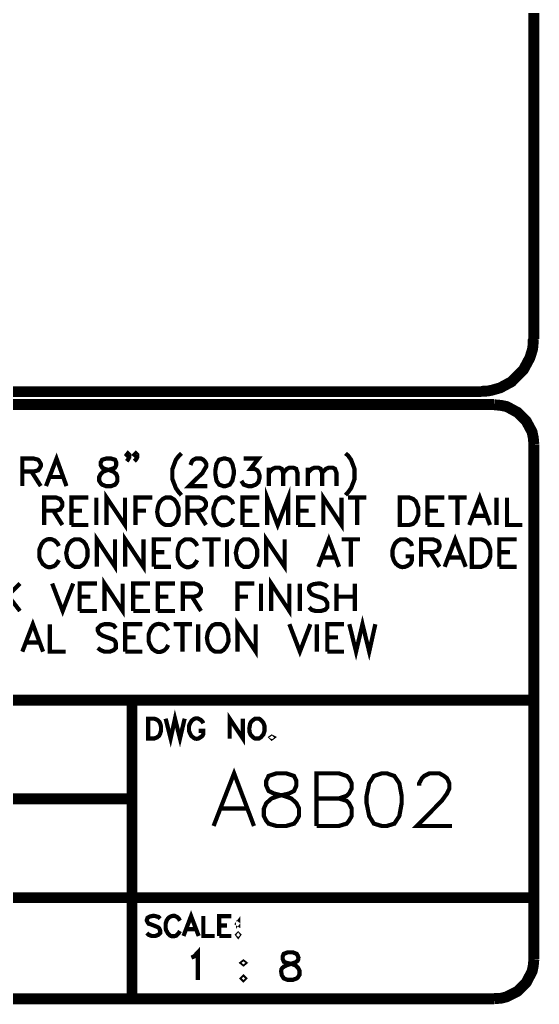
# Model space of a CAD drawing. Header units: millimetres. Extents: x 14 to 202, y 15 to 268.
# Drawn here: x 170.3 to 201.6, y 15.3 to 74.7 of the extents above; entities that cross this region are included whole.
import ezdxf

# ---------------------------------------------------------------- set-up
doc = ezdxf.new("R2010")
doc.units = ezdxf.units.MM
doc.layers.add('P', color=7, linetype='Continuous')

msp = doc.modelspace()

# ---------------------------------------------------------------- linework, layer by layer
at = {"layer": 'P'}
for points, const_width in [([(201.295, 264.548), (201.295, 55.421)], 0.656), ([(198.12, 52.264), (198.508, 52.282), (198.773, 52.335), (199.267, 52.476), (199.954, 52.846), (200.678, 53.587), (201.048, 54.275), (201.207, 54.769), (201.242, 55.016), (201.26, 55.421)], 0.656), ([(198.12, 52.246), (17.004, 52.246)], 0.656), ([(155.187, 51.47), (198.914, 51.47)], 0.656), ([(201.295, 49.071), (201.26, 49.459), (201.189, 49.812), (200.836, 50.465), (200.307, 50.994), (199.655, 51.347), (199.302, 51.417), (198.914, 51.453)], 0.656), ([(201.295, 49.071), (201.295, 18.027)], 0.656), ([(176.9, 48.436), (176.812, 48.366), (176.742, 48.436), (176.812, 48.525), (176.9, 48.436), (176.9, 48.295), (176.812, 48.137), (176.742, 48.048)], 0.254), ([(177.377, 48.436), (177.288, 48.366), (177.2, 48.436), (177.288, 48.525), (177.377, 48.436), (177.377, 48.295), (177.288, 48.137), (177.2, 48.048)], 0.254), ([(170.445, 46.549), (170.445, 48.207), (171.15, 48.207), (171.397, 48.137), (171.468, 48.048), (171.556, 47.89), (171.556, 47.748), (171.468, 47.59), (171.397, 47.502), (171.15, 47.431), (170.445, 47.431)], 0.254), ([(171.873, 46.549), (172.508, 48.207), (173.108, 46.549)], 0.254), ([(175.489, 48.207), (175.26, 48.137), (175.172, 47.978), (175.172, 47.819), (175.26, 47.66), (175.401, 47.59), (175.719, 47.502), (175.948, 47.413), (176.107, 47.272), (176.177, 47.096), (176.177, 46.867), (176.107, 46.725), (176.036, 46.637), (175.807, 46.549), (175.489, 46.549), (175.26, 46.637), (175.172, 46.725), (175.084, 46.867), (175.084, 47.096), (175.172, 47.272), (175.313, 47.413), (175.542, 47.502), (175.86, 47.59), (176.036, 47.66), (176.107, 47.819), (176.107, 47.978), (176.036, 48.137), (175.807, 48.207), (175.489, 48.207), (175.489, 48.207)], 0.254), ([(180.04, 48.525), (179.881, 48.366), (179.705, 48.137), (179.493, 47.572), (179.493, 46.972), (179.705, 46.426), (179.881, 46.179), (180.04, 46.002)], 0.254), ([(180.587, 47.819), (180.675, 48.048), (180.763, 48.137), (180.904, 48.207), (181.222, 48.207), (181.363, 48.137), (181.451, 48.048), (181.539, 47.89), (181.539, 47.731), (181.451, 47.59), (181.31, 47.343), (180.499, 46.549), (181.61, 46.549)], 0.254), ([(182.563, 48.207), (182.316, 48.137), (182.157, 47.89), (182.086, 47.502), (182.086, 47.272), (182.157, 46.867), (182.316, 46.637), (182.563, 46.549), (182.704, 46.549), (182.951, 46.637), (183.109, 46.867), (183.198, 47.272), (183.198, 47.502), (183.109, 47.89), (182.951, 48.137), (182.704, 48.207), (182.563, 48.207), (182.563, 48.207)], 0.254), ([(183.797, 48.207), (184.679, 48.207), (184.203, 47.59), (184.432, 47.59), (184.609, 47.502), (184.679, 47.413), (184.75, 47.184), (184.75, 47.043), (184.679, 46.778), (184.52, 46.637), (184.291, 46.549), (184.062, 46.549), (183.797, 46.637), (183.744, 46.725), (183.656, 46.867)], 0.254), ([(189.936, 48.525), (190.094, 48.383), (190.271, 48.137), (190.482, 47.572), (190.482, 46.972), (190.271, 46.426), (190.094, 46.179), (189.936, 46.002)], 0.254), ([(170.991, 47.431), (171.556, 46.549)], 0.254), ([(185.314, 47.66), (185.314, 46.549)], 0.254), ([(185.314, 47.343), (185.543, 47.59), (185.702, 47.66), (185.949, 47.66), (186.09, 47.59), (186.178, 47.343), (186.178, 46.549)], 0.254), ([(186.178, 47.343), (186.408, 47.59), (186.549, 47.66), (186.796, 47.66), (186.955, 47.59), (187.043, 47.343), (187.043, 46.549)], 0.254), ([(187.66, 47.66), (187.66, 46.549)], 0.254), ([(187.66, 47.343), (187.889, 47.59), (188.066, 47.66), (188.295, 47.66), (188.436, 47.59), (188.524, 47.343), (188.524, 46.549)], 0.254), ([(188.524, 47.343), (188.754, 47.59), (188.93, 47.66), (189.159, 47.66), (189.301, 47.59), (189.389, 47.343), (189.389, 46.549)], 0.254), ([(172.103, 47.096), (172.879, 47.096)], 0.254), ([(185.208, 44.203), (185.208, 45.861), (185.843, 44.203), (186.478, 45.861), (186.478, 44.203)], 0.254), ([(171.768, 44.203), (171.768, 45.861), (172.473, 45.861), (172.72, 45.773), (172.773, 45.685), (172.861, 45.544), (172.861, 45.367), (172.773, 45.226), (172.72, 45.138), (172.473, 45.067), (171.768, 45.067)], 0.254), ([(173.408, 44.203), (173.408, 45.861), (174.431, 45.861)], 0.254), ([(174.907, 45.861), (174.907, 44.203)], 0.254), ([(175.525, 44.203), (175.525, 45.861), (176.636, 44.203), (176.636, 45.861)], 0.254), ([(177.271, 44.203), (177.271, 45.861), (178.276, 45.861)], 0.254), ([(179.088, 45.861), (178.911, 45.773), (178.77, 45.632), (178.7, 45.526), (178.629, 45.332), (178.576, 44.997), (178.629, 44.679), (178.717, 44.503), (178.841, 44.344), (178.999, 44.238), (179.088, 44.203), (179.388, 44.203), (179.546, 44.274), (179.634, 44.344), (179.758, 44.521), (179.864, 44.803), (179.864, 45.226), (179.758, 45.526), (179.634, 45.702), (179.546, 45.773), (179.388, 45.861), (179.088, 45.861), (179.088, 45.861)], 0.254), ([(180.411, 44.203), (180.411, 45.861), (181.116, 45.861), (181.345, 45.773), (181.434, 45.685), (181.522, 45.544), (181.522, 45.367), (181.434, 45.226), (181.345, 45.138), (181.116, 45.067), (180.411, 45.067)], 0.254), ([(183.162, 45.455), (183.092, 45.632), (182.933, 45.773), (182.774, 45.861), (182.457, 45.861), (182.298, 45.773), (182.139, 45.632), (182.069, 45.455), (181.98, 45.226), (181.98, 44.82), (182.033, 44.644), (182.157, 44.415), (182.245, 44.309), (182.368, 44.238), (182.492, 44.185), (182.739, 44.203), (182.933, 44.274), (183.092, 44.432), (183.162, 44.591)], 0.254), ([(183.727, 44.203), (183.727, 45.861), (184.732, 45.861)], 0.254), ([(187.078, 44.203), (187.078, 45.861), (188.119, 45.861)], 0.254), ([(188.595, 44.203), (188.595, 45.861), (189.689, 44.203), (189.689, 45.861)], 0.254), ([(190.094, 45.861), (191.188, 45.861)], 0.254), ([(190.641, 45.861), (190.641, 44.203)], 0.254), ([(193.216, 44.203), (193.216, 45.861), (193.781, 45.861), (194.01, 45.773), (194.169, 45.632), (194.239, 45.455), (194.328, 45.226), (194.328, 44.82), (194.239, 44.591), (194.169, 44.432), (194.01, 44.274), (193.781, 44.203), (193.216, 44.203), (193.216, 44.203)], 0.254), ([(194.874, 44.203), (194.874, 45.861), (195.898, 45.861)], 0.254), ([(196.144, 45.861), (197.238, 45.861)], 0.254), ([(196.691, 45.861), (196.691, 44.203)], 0.254), ([(197.397, 44.203), (198.032, 45.861), (198.649, 44.203)], 0.254), ([(199.037, 45.861), (199.037, 44.203)], 0.254), ([(199.672, 45.861), (199.672, 44.203), (200.607, 44.203)], 0.254), ([(172.314, 45.067), (172.861, 44.203)], 0.254), ([(173.408, 45.067), (174.043, 45.067)], 0.254), ([(177.271, 45.067), (177.906, 45.067)], 0.254), ([(180.975, 45.067), (181.522, 44.203)], 0.254), ([(183.727, 45.067), (184.326, 45.067)], 0.254), ([(187.078, 45.067), (187.713, 45.067)], 0.254), ([(194.874, 45.067), (195.509, 45.067)], 0.254), ([(197.626, 44.75), (198.402, 44.75)], 0.254), ([(173.408, 44.203), (174.431, 44.203)], 0.254), ([(183.727, 44.203), (184.732, 44.203)], 0.254), ([(187.078, 44.203), (188.119, 44.203)], 0.254), ([(194.874, 44.203), (195.898, 44.203)], 0.254), ([(172.649, 42.933), (172.561, 43.109), (172.42, 43.251), (172.35, 43.286), (172.226, 43.339), (172.085, 43.356), (171.962, 43.339), (171.838, 43.286), (171.732, 43.215), (171.609, 43.057), (171.556, 42.933), (171.468, 42.704), (171.468, 42.316), (171.503, 42.157), (171.679, 41.857), (171.856, 41.716), (171.997, 41.663), (172.156, 41.663), (172.332, 41.716), (172.42, 41.769), (172.561, 41.928), (172.649, 42.086)], 0.254), ([(173.602, 43.339), (173.426, 43.251), (173.284, 43.109), (173.179, 42.933), (173.09, 42.51), (173.143, 42.21), (173.214, 42.016), (173.337, 41.857), (173.496, 41.734), (173.602, 41.681), (173.902, 41.681), (174.061, 41.769), (174.149, 41.839), (174.272, 42.016), (174.378, 42.298), (174.378, 42.721), (174.272, 43.021), (174.149, 43.18), (174.061, 43.251), (173.902, 43.339), (173.602, 43.339), (173.602, 43.339)], 0.254), ([(174.943, 41.681), (174.943, 43.339), (176.036, 41.681), (176.036, 43.339)], 0.254), ([(176.653, 41.681), (176.653, 43.339), (177.747, 41.681), (177.747, 43.339)], 0.254), ([(178.382, 41.681), (178.382, 43.339), (179.405, 43.339)], 0.254), ([(180.993, 42.933), (180.904, 43.109), (180.763, 43.251), (180.587, 43.339), (180.269, 43.339), (180.128, 43.251), (179.952, 43.109), (179.881, 42.933), (179.811, 42.704), (179.811, 42.316), (179.846, 42.139), (179.97, 41.91), (180.075, 41.804), (180.199, 41.716), (180.34, 41.663), (180.499, 41.663), (180.675, 41.716), (180.763, 41.769), (180.904, 41.928), (180.993, 42.086)], 0.254), ([(181.31, 43.339), (182.404, 43.339)], 0.254), ([(181.857, 43.339), (181.857, 41.681)], 0.254), ([(182.792, 43.339), (182.792, 41.681)], 0.254), ([(183.797, 43.339), (183.656, 43.251), (183.515, 43.109), (183.409, 42.933), (183.321, 42.527), (183.392, 42.122), (183.55, 41.857), (183.709, 41.734), (183.797, 41.681), (184.115, 41.681), (184.291, 41.769), (184.362, 41.839), (184.485, 42.016), (184.609, 42.298), (184.609, 42.721), (184.485, 43.021), (184.362, 43.18), (184.291, 43.251), (184.115, 43.339), (183.797, 43.339), (183.797, 43.339)], 0.254), ([(185.155, 41.681), (185.155, 43.339), (186.267, 41.681), (186.267, 43.339)], 0.254), ([(188.295, 41.681), (188.93, 43.339), (189.548, 41.681)], 0.254), ([(189.706, 43.339), (190.818, 43.339)], 0.254), ([(190.253, 43.339), (190.253, 41.681)], 0.254), ([(193.94, 42.933), (193.887, 43.109), (193.71, 43.251), (193.569, 43.339), (193.252, 43.339), (193.093, 43.251), (192.934, 43.109), (192.846, 42.933), (192.775, 42.704), (192.775, 42.316), (192.846, 42.086), (192.881, 42.016), (192.969, 41.875), (193.093, 41.769), (193.216, 41.698), (193.358, 41.663), (193.516, 41.681), (193.657, 41.734), (193.816, 41.839), (193.887, 41.928), (193.94, 42.086), (193.94, 42.316), (193.569, 42.316)], 0.254), ([(194.486, 41.681), (194.486, 43.339), (195.21, 43.339), (195.439, 43.251), (195.527, 43.198), (195.598, 43.021), (195.598, 42.88), (195.527, 42.704), (195.439, 42.633), (195.21, 42.563), (194.486, 42.563)], 0.254), ([(195.915, 41.681), (196.55, 43.339), (197.185, 41.681)], 0.254), ([(197.556, 41.681), (197.556, 43.339), (198.12, 43.339), (198.349, 43.251), (198.508, 43.109), (198.596, 42.933), (198.667, 42.704), (198.667, 42.316), (198.596, 42.086), (198.508, 41.928), (198.349, 41.769), (198.12, 41.681), (197.556, 41.681), (197.556, 41.681)], 0.254), ([(199.214, 41.681), (199.214, 43.339), (200.254, 43.339)], 0.254), ([(178.382, 42.563), (179.017, 42.563)], 0.254), ([(188.524, 42.245), (189.301, 42.245)], 0.254), ([(195.051, 42.563), (195.598, 41.681)], 0.254), ([(196.144, 42.245), (196.956, 42.245)], 0.254), ([(199.214, 42.563), (199.849, 42.563)], 0.254), ([(178.382, 41.681), (179.405, 41.681)], 0.254), ([(199.214, 41.681), (200.254, 41.681)], 0.254), ([(175.401, 39.017), (175.401, 40.675), (176.495, 39.017), (176.495, 40.675)], 0.254), ([(185.455, 39.017), (185.455, 40.675), (186.549, 39.017), (186.549, 40.675)], 0.254), ([(170.303, 40.675), (169.192, 39.564)], 0.254), ([(172.244, 40.675), (172.879, 39.017), (173.514, 40.675)], 0.254), ([(173.902, 39.017), (173.902, 40.675), (174.943, 40.675)], 0.254), ([(177.13, 39.017), (177.13, 40.675), (178.153, 40.675)], 0.254), ([(178.611, 39.017), (178.611, 40.675), (179.652, 40.675)], 0.254), ([(180.128, 39.017), (180.128, 40.675), (180.816, 40.675), (181.046, 40.587), (181.134, 40.499), (181.222, 40.358), (181.222, 40.181), (181.134, 40.04), (181.046, 39.952), (180.816, 39.882), (180.128, 39.882)], 0.254), ([(183.427, 39.017), (183.427, 40.675), (184.432, 40.675)], 0.254), ([(184.838, 40.675), (184.838, 39.017)], 0.254), ([(187.184, 40.675), (187.184, 39.017)], 0.254), ([(188.842, 40.446), (188.701, 40.587), (188.436, 40.675), (188.278, 40.675), (188.031, 40.64), (187.889, 40.587), (187.784, 40.517), (187.748, 40.446), (187.731, 40.323), (187.748, 40.252), (187.819, 40.128), (187.889, 40.04), (188.066, 39.952), (188.524, 39.811), (188.701, 39.723), (188.754, 39.635), (188.842, 39.493), (188.842, 39.247), (188.701, 39.088), (188.436, 39.017), (188.136, 39.017), (187.889, 39.088), (187.748, 39.247)], 0.254), ([(189.389, 40.675), (189.389, 39.017)], 0.254), ([(190.5, 40.675), (190.5, 39.017)], 0.254), ([(169.58, 39.952), (170.303, 39.017)], 0.254), ([(173.902, 39.882), (174.537, 39.882)], 0.254), ([(177.13, 39.882), (177.747, 39.882)], 0.254), ([(178.611, 39.882), (179.246, 39.882)], 0.254), ([(180.675, 39.882), (181.222, 39.017)], 0.254), ([(183.427, 39.882), (184.062, 39.882)], 0.254), ([(189.389, 39.882), (190.5, 39.882)], 0.254), ([(173.902, 39.017), (174.943, 39.017)], 0.254), ([(177.13, 39.017), (178.153, 39.017)], 0.254), ([(178.611, 39.017), (179.652, 39.017)], 0.254), ([(183.427, 36.565), (183.427, 38.223), (184.52, 36.565), (184.52, 38.223)], 0.254), ([(190.165, 38.223), (190.571, 36.565), (190.959, 38.223), (191.364, 36.565), (191.735, 38.223)], 0.254), ([(170.445, 36.565), (171.08, 38.223), (171.697, 36.565)], 0.254), ([(172.103, 38.223), (172.103, 36.565), (173.055, 36.565)], 0.254), ([(176.089, 37.977), (175.948, 38.153), (175.719, 38.223), (175.401, 38.223), (175.172, 38.153), (174.995, 37.977), (174.995, 37.835), (175.084, 37.659), (175.172, 37.606), (175.313, 37.518), (175.807, 37.342), (175.948, 37.289), (176.036, 37.2), (176.089, 37.059), (176.089, 36.795), (175.948, 36.654), (175.719, 36.565), (175.401, 36.565), (175.172, 36.654), (174.995, 36.795)], 0.254), ([(176.653, 36.565), (176.653, 38.223), (177.677, 38.223)], 0.254), ([(179.246, 37.835), (179.158, 37.977), (179.017, 38.153), (178.876, 38.206), (178.682, 38.241), (178.558, 38.223), (178.453, 38.188), (178.347, 38.118), (178.223, 37.977), (178.153, 37.835), (178.065, 37.606), (178.065, 37.2), (178.118, 37.024), (178.276, 36.742), (178.47, 36.601), (178.611, 36.548), (178.77, 36.548), (178.929, 36.601), (179.017, 36.654), (179.158, 36.795), (179.246, 36.971)], 0.254), ([(179.564, 38.223), (180.675, 38.223)], 0.254), ([(180.111, 38.223), (180.111, 36.565)], 0.254), ([(181.046, 38.223), (181.046, 36.565)], 0.254), ([(182.086, 38.223), (181.91, 38.153), (181.769, 37.977), (181.716, 37.906), (181.628, 37.712), (181.575, 37.394), (181.628, 37.077), (181.716, 36.901), (181.822, 36.724), (181.998, 36.601), (182.086, 36.565), (182.404, 36.565), (182.563, 36.654), (182.633, 36.724), (182.757, 36.883), (182.88, 37.183), (182.862, 37.606), (182.757, 37.906), (182.633, 38.082), (182.563, 38.153), (182.404, 38.223), (182.086, 38.223), (182.086, 38.223)], 0.254), ([(186.549, 38.223), (187.184, 36.565), (187.819, 38.223)], 0.254), ([(188.207, 38.223), (188.207, 36.565)], 0.254), ([(188.842, 36.565), (188.842, 38.223), (189.847, 38.223)], 0.254), ([(176.653, 37.43), (177.288, 37.43)], 0.254), ([(188.842, 37.43), (189.477, 37.43)], 0.254), ([(170.674, 37.112), (171.468, 37.112)], 0.254), ([(176.653, 36.565), (177.677, 36.565)], 0.254), ([(188.842, 36.565), (189.847, 36.565)], 0.254), ([(152.823, 33.637), (201.295, 33.637)], 0.656), ([(177.059, 21.731), (177.059, 33.637)], 0.656), ([(179.088, 32.526), (179.388, 31.327), (179.652, 32.526), (179.952, 31.327), (180.234, 32.526)], 0.254), ([(181.363, 32.244), (181.31, 32.35), (181.204, 32.456), (181.134, 32.491), (181.01, 32.544), (180.904, 32.544), (180.799, 32.508), (180.658, 32.403), (180.534, 32.191), (180.499, 32.068), (180.499, 31.785), (180.569, 31.609), (180.622, 31.503), (180.763, 31.38), (180.852, 31.327), (180.957, 31.309), (181.063, 31.327), (181.151, 31.38), (181.257, 31.45), (181.31, 31.503), (181.363, 31.609), (181.363, 31.785), (181.081, 31.785)], 0.254), ([(182.951, 31.327), (182.951, 32.526), (183.744, 31.327), (183.744, 32.526)], 0.254), ([(178.029, 31.327), (178.029, 32.526), (178.4, 32.526), (178.576, 32.456), (178.7, 32.35), (178.753, 32.244), (178.805, 32.068), (178.805, 31.785), (178.753, 31.609), (178.7, 31.503), (178.576, 31.397), (178.4, 31.327), (178.029, 31.327), (178.029, 31.327)], 0.254), ([(184.485, 32.526), (184.379, 32.456), (184.256, 32.35), (184.185, 32.226), (184.132, 31.926), (184.15, 31.715), (184.203, 31.574), (184.291, 31.468), (184.415, 31.362), (184.485, 31.327), (184.714, 31.327), (184.82, 31.397), (184.873, 31.45), (184.979, 31.574), (185.05, 31.785), (185.05, 32.085), (184.979, 32.279), (184.873, 32.403), (184.82, 32.456), (184.714, 32.526), (184.485, 32.526), (184.485, 32.526)], 0.254), ([(185.491, 31.433), (185.438, 31.397), (185.491, 31.344), (185.561, 31.397), (185.491, 31.433), (185.491, 31.433)], 0.254), ([(181.98, 26.053), (183.215, 29.228), (184.415, 26.053)], 0.254), ([(185.773, 29.228), (185.297, 29.069), (185.155, 28.769), (185.155, 28.487), (185.297, 28.169), (185.614, 28.011), (186.214, 27.869), (186.672, 27.711), (186.972, 27.428), (187.131, 27.111), (187.131, 26.652), (186.972, 26.37), (186.831, 26.194), (186.355, 26.053), (185.773, 26.053), (185.297, 26.194), (185.155, 26.37), (185.014, 26.652), (185.014, 27.111), (185.155, 27.428), (185.473, 27.711), (185.914, 27.869), (186.531, 28.011), (186.831, 28.169), (186.972, 28.487), (186.972, 28.769), (186.831, 29.069), (186.355, 29.228), (185.773, 29.228), (185.773, 29.228)], 0.254), ([(188.189, 26.053), (188.189, 29.228), (189.53, 29.228), (190.006, 29.069), (190.147, 28.928), (190.306, 28.628), (190.306, 28.31), (190.147, 28.011), (190.006, 27.869), (189.53, 27.711), (188.189, 27.711)], 0.254), ([(192.123, 29.228), (191.647, 29.069), (191.364, 28.628), (191.206, 27.869), (191.206, 27.428), (191.364, 26.652), (191.647, 26.194), (192.123, 26.053), (192.423, 26.053), (192.881, 26.194), (193.181, 26.652), (193.322, 27.428), (193.322, 27.869), (193.181, 28.628), (192.881, 29.069), (192.423, 29.228), (192.123, 29.228), (192.123, 29.228)], 0.254), ([(194.381, 28.487), (194.381, 28.628), (194.539, 28.928), (194.68, 29.069), (194.998, 29.228), (195.598, 29.228), (195.88, 29.069), (196.056, 28.928), (196.197, 28.628), (196.197, 28.31), (196.056, 28.011), (195.739, 27.57), (194.239, 26.053), (196.356, 26.053)], 0.254), ([(152.823, 27.693), (177.059, 27.693)], 0.656), ([(189.53, 27.711), (190.006, 27.57), (190.147, 27.428), (190.306, 27.111), (190.306, 26.652), (190.147, 26.37), (190.006, 26.194), (189.53, 26.053), (188.189, 26.053)], 0.254), ([(182.439, 27.111), (183.956, 27.111)], 0.254), ([(152.823, 21.731), (201.295, 21.731)], 0.656), ([(177.059, 15.628), (177.059, 21.731)], 0.656), ([(180.164, 19.42), (180.622, 20.62), (181.081, 19.42)], 0.254), ([(178.753, 20.461), (178.647, 20.567), (178.47, 20.62), (178.347, 20.638), (178.17, 20.602), (178.082, 20.567), (177.994, 20.514), (177.959, 20.408), (177.959, 20.338), (178.012, 20.232), (178.065, 20.161), (178.188, 20.126), (178.541, 19.985), (178.647, 19.932), (178.7, 19.879), (178.753, 19.756), (178.753, 19.597), (178.647, 19.491), (178.47, 19.42), (178.241, 19.42), (178.065, 19.491), (177.959, 19.597)], 0.254), ([(179.952, 20.338), (179.881, 20.461), (179.776, 20.567), (179.634, 20.638), (179.546, 20.638), (179.458, 20.62), (179.37, 20.585), (179.282, 20.532), (179.193, 20.426), (179.141, 20.338), (179.088, 20.161), (179.088, 19.879), (179.123, 19.756), (179.246, 19.544), (179.37, 19.438), (179.476, 19.403), (179.599, 19.403), (179.723, 19.438), (179.776, 19.491), (179.881, 19.597), (179.952, 19.72)], 0.254), ([(181.363, 20.62), (181.363, 19.42), (182.051, 19.42)], 0.254), ([(182.316, 19.42), (182.316, 20.62), (183.056, 20.62)], 0.254), ([(183.462, 20.232), (183.409, 20.161), (183.462, 20.126), (183.462, 20.232), (183.462, 20.232)], 0.254), ([(180.34, 19.826), (180.904, 19.826)], 0.254), ([(182.316, 20.055), (182.792, 20.055)], 0.254), ([(183.462, 19.544), (183.409, 19.491), (183.462, 19.42), (183.515, 19.491), (183.462, 19.544), (183.462, 19.544)], 0.254), ([(182.316, 19.42), (183.056, 19.42)], 0.254), ([(180.64, 18.115), (180.799, 18.186), (181.028, 18.433), (181.028, 16.775)], 0.254), ([(186.443, 18.433), (186.214, 18.344), (186.143, 18.186), (186.143, 18.045), (186.214, 17.868), (186.39, 17.798), (186.708, 17.727), (186.937, 17.639), (187.078, 17.498), (187.166, 17.321), (187.166, 17.092), (187.078, 16.951), (186.99, 16.863), (186.761, 16.775), (186.443, 16.775), (186.214, 16.863), (186.09, 17.057), (186.055, 17.286), (186.073, 17.41), (186.126, 17.498), (186.214, 17.568), (186.39, 17.657), (186.672, 17.745), (186.919, 17.833), (187.043, 17.921), (187.078, 17.992), (187.096, 18.115), (187.043, 18.256), (186.99, 18.344), (186.761, 18.433), (186.443, 18.433), (186.443, 18.433)], 0.254), ([(183.78, 17.868), (183.691, 17.798), (183.78, 17.727), (183.868, 17.798), (183.78, 17.868), (183.78, 17.868)], 0.254), ([(198.914, 15.646), (199.302, 15.663), (199.655, 15.752), (200.307, 16.087), (200.836, 16.616), (201.189, 17.286), (201.26, 17.639), (201.295, 18.027)], 0.656), ([(183.78, 16.951), (183.691, 16.863), (183.78, 16.775), (183.868, 16.863), (183.78, 16.951), (183.78, 16.951)], 0.254), ([(198.914, 15.628), (155.187, 15.628)], 0.656)]:
    msp.add_lwpolyline(points, dxfattribs=dict(at, const_width=const_width))

doc.saveas('drawing.dxf')
